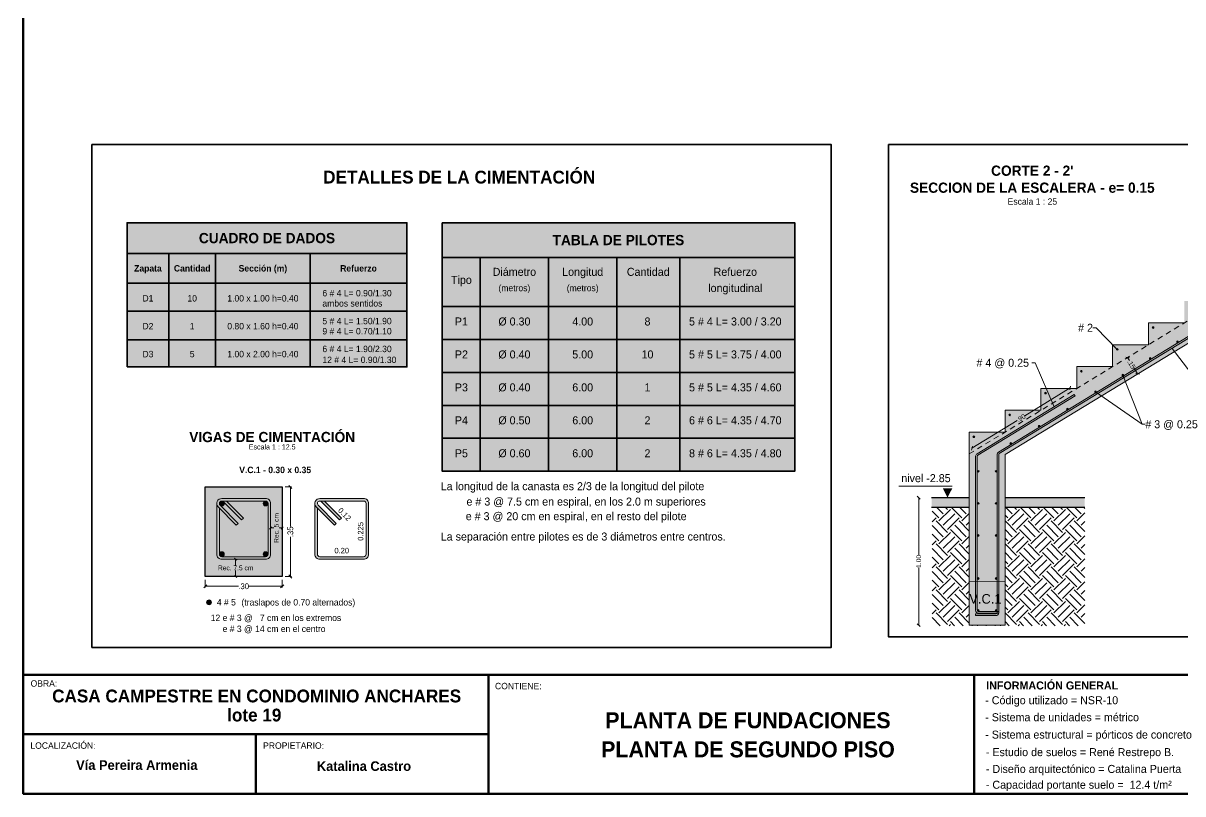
# Model space of a CAD drawing. Header units: metres. Extents: x 187 to 346, y 195 to 238.
# Drawn here: x 187.42 to 214.59, y 194.8 to 212.86 of the extents above; entities that cross this region are included whole.
import ezdxf
from ezdxf.enums import TextEntityAlignment as Align

# ---------------------------------------------------------------- set-up
doc = ezdxf.new("R2010")
doc.units = ezdxf.units.M
doc.linetypes.add('HIDDEN', pattern=[0.375, 0.25, -0.125])
for name, color, linetype, lineweight, true_color in [('Achu-Sombra 1', 253, 'Continuous', 13, 0x9c9c9c), ('Achu-Sombra 2', 253, 'Continuous', 13, 0xb0b0b0), ('Achu-Sombra 3', 9, 'Continuous', 13, 0xc9c9c9), ('Achu-Sombra 4', 254, 'Continuous', 13, 0xe0e0e0), ('Achu-Sombra 5', 254, 'Continuous', 13, 0xe8e8e8)]:
    doc.layers.add(name, color=color, linetype=linetype, lineweight=lineweight, true_color=true_color)
for name, color, linetype, lineweight in [('Achu-Tierra', 42, 'Continuous', 5), ('Cotas', 32, 'Continuous', 25), ('Proyeccion', 8, 'HIDDEN', 9), ('Secciones 1', 124, 'Continuous', 25), ('Secciones 2', 32, 'Continuous', 20), ('Secciones 3', 144, 'Continuous', 13), ('Tex-Cuadros', 24, 'Continuous', 35), ('Tex-Linea', 8, 'Continuous', 9), ('Tex-Tex', 8, 'Continuous', 25), ('Varillas 1', 126, 'Continuous', 20), ('Varillas 2', 134, 'Continuous', 18), ('Varillas 4', 233, 'Continuous', 9), ('¡Margen', 152, 'Continuous', 80), ('¡Margen-Tex', 7, 'Continuous', 25)]:
    doc.layers.add(name, color=color, linetype=linetype, lineweight=lineweight)
doc.styles.add('Century Gothic', font='GOTHIC.TTF')
doc.styles.add('Century Gothic Gordas', font='GOTHICB.TTF')
doc.styles.add('Cotas', font='GOTHIC.TTF')
doc.dimstyles.new('NINGUNA', dxfattribs={"dimtxt": 0.1125, "dimasz": 0.065, "dimexe": 0.025, "dimexo": 0.075, "dimgap": 0.005, "dimtad": 0, "dimtoh": 1, "dimzin": 4, "dimdsep": 46, "dimtxsty": 'Cotas', "dimblk": 'OBLIQUE', "dimcen": 0, "dimse1": 1, "dimse2": 1, "dimclrd": 256, "dimclre": 256, "dimclrt": 256, "dimadec": 1, "dimazin": 0, "dimtfac": 1.333333, "dimtix": 1, "dimtofl": 0, "dimtmove": 2, "dimatfit": 0, "dimfxl": 1, "dimtolj": 1, "dimtzin": 0, "dimlwd": 9, "dimlwe": 9, "dimarcsym": 0})

# ---------------------------------------------------------------- blocks, each defined once
blk = doc.blocks.new('_Oblique')
at = {"color": 0, "linetype": 'ByBlock', "lineweight": -2}
blk.add_line((-0.5, -0.5), (0.5, 0.5), dxfattribs=at)
blk = doc.blocks.new('*D265')
at = {"layer": 'Cotas', "lineweight": 9, "transparency": 16777216}
for p, q in [((193.563, 201.988), (193.707, 201.988)), ((193.682, 201.988), (193.682, 201.061)), ((193.682, 199.888), (193.682, 200.816)), ((193.563, 199.888), (193.707, 199.888))]:
    blk.add_line(p, q, dxfattribs=at)
at = {"layer": 'Defpoints', "color": 0, "transparency": 16777216}
for p in [(193.488, 201.988), (193.682, 201.988), (193.488, 199.888)]:
    blk.add_point(p, dxfattribs=at)
at = {"layer": 'Cotas', "lineweight": 9, "transparency": 16777216, "xscale": 0.075, "yscale": 0.075, "zscale": 0.075}
for p, rotation in [((193.682, 201.988), 90), ((193.682, 199.888), 270)]:
    blk.add_blockref('_Oblique', p, dxfattribs=dict(at, rotation=rotation))
at = {"layer": 'Cotas', "transparency": 16777216, "insert": (193.682, 200.938), "char_height": 0.135, "attachment_point": 5, "rotation": 90, "style": 'Cotas'}
blk.add_mtext('\\A1;.35', dxfattribs=at)
blk = doc.blocks.new('hierro 6')
at = {"const_width": 0.00875}
blk.add_lwpolyline([(0, 0.004375, 1), (0, -0.004375, 1)], format="xyb", close=True, dxfattribs=at)
blk.add_circle((0, 0), 0.00875)
blk = doc.blocks.new('*D266')
at = {"layer": 'Cotas', "lineweight": 9, "transparency": 16777216}
for p, q in [((192.4, 200.295), (192.4, 200.154)), ((192.4, 199.888), (192.4, 200.029))]:
    blk.add_line(p, q, dxfattribs=at)
at = {"layer": 'Defpoints', "color": 0, "transparency": 16777216}
for p in [(192.4, 200.295), (193.101, 200.295), (193.488, 199.888)]:
    blk.add_point(p, dxfattribs=at)
at = {"layer": 'Cotas', "lineweight": 9, "transparency": 16777216, "xscale": 0.05, "yscale": 0.05, "zscale": 0.05}
for p, rotation in [((192.4, 200.295), 90), ((192.4, 199.888), 270)]:
    blk.add_blockref('_Oblique', p, dxfattribs=dict(at, rotation=rotation))
at = {"layer": 'Cotas', "transparency": 16777216, "insert": (192.4, 200.091), "char_height": 0.1125, "attachment_point": 5, "style": 'Cotas'}
blk.add_mtext('\\A1;Rec. 7.5 cm', dxfattribs=at)
blk = doc.blocks.new('*D267')
at = {"layer": 'Cotas', "lineweight": 9, "transparency": 16777216}
for p, q in [((191.688, 199.813), (191.688, 199.635)), ((193.488, 199.813), (193.488, 199.635)), ((191.688, 199.66), (192.465, 199.66)), ((193.488, 199.66), (192.712, 199.66))]:
    blk.add_line(p, q, dxfattribs=at)
at = {"layer": 'Defpoints', "color": 0, "transparency": 16777216}
for p in [(191.688, 199.888), (193.488, 199.888), (193.488, 199.66)]:
    blk.add_point(p, dxfattribs=at)
at = {"layer": 'Cotas', "lineweight": 9, "transparency": 16777216, "xscale": 0.075, "yscale": 0.075, "zscale": 0.075, "rotation": 180}
blk.add_blockref('_Oblique', (191.688, 199.66), dxfattribs=at)
at = {"layer": 'Cotas', "lineweight": 9, "transparency": 16777216, "xscale": 0.075, "yscale": 0.075, "zscale": 0.075}
blk.add_blockref('_Oblique', (193.488, 199.66), dxfattribs=at)
at = {"layer": 'Cotas', "transparency": 16777216, "insert": (192.588, 199.66), "char_height": 0.135, "attachment_point": 5, "style": 'Cotas'}
blk.add_mtext('\\A1;.30', dxfattribs=at)
blk = doc.blocks.new('*D268')
at = {"layer": 'Cotas', "lineweight": 9, "transparency": 16777216}
for p, q in [((193.218, 201.027), (193.291, 201.027)), ((193.488, 201.027), (193.416, 201.027))]:
    blk.add_line(p, q, dxfattribs=at)
at = {"layer": 'Defpoints', "color": 0, "transparency": 16777216}
for p in [(193.218, 201.027), (193.218, 200.412), (193.488, 199.888)]:
    blk.add_point(p, dxfattribs=at)
at = {"layer": 'Cotas', "lineweight": 9, "transparency": 16777216, "xscale": 0.05, "yscale": 0.05, "zscale": 0.05, "rotation": 180}
blk.add_blockref('_Oblique', (193.218, 201.027), dxfattribs=at)
at = {"layer": 'Cotas', "lineweight": 9, "transparency": 16777216, "xscale": 0.05, "yscale": 0.05, "zscale": 0.05}
blk.add_blockref('_Oblique', (193.488, 201.027), dxfattribs=at)
at = {"layer": 'Cotas', "transparency": 16777216, "insert": (193.353, 201.027), "char_height": 0.1125, "attachment_point": 5, "rotation": 90, "style": 'Cotas'}
blk.add_mtext('\\A1;Rec. 5 cm', dxfattribs=at)
blk = doc.blocks.new('*D412')
at = {"layer": 'Cotas', "lineweight": 9, "transparency": 16777216}
for p, q in [((213.3, 205.022), (213.341, 204.954)), ((213.534, 204.638), (213.448, 204.779))]:
    blk.add_line(p, q, dxfattribs=at)
at = {"layer": 'Defpoints', "color": 0, "transparency": 16777216}
for p in [(212.948, 204.808), (213.534, 204.638), (213.182, 204.423)]:
    blk.add_point(p, dxfattribs=at)
at = {"layer": 'Cotas', "lineweight": 9, "transparency": 16777216, "xscale": 0.065, "yscale": 0.065, "zscale": 0.065}
for p, rotation in [((213.3, 205.022), 121.3515989618079), ((213.534, 204.638), 301.3515989618079)]:
    blk.add_blockref('_Oblique', p, dxfattribs=dict(at, rotation=rotation))
at = {"layer": 'Cotas', "transparency": 16777216, "insert": (213.387, 204.862), "char_height": 0.1125, "attachment_point": 5, "rotation": 301.3516, "style": 'Cotas'}
blk.add_mtext('\\A1;.15', dxfattribs=at)
blk = doc.blocks.new('*D427')
at = {"layer": 'Cotas', "lineweight": 9, "transparency": 16777216}
for p, q in [((208.404, 201.737), (208.404, 200.387)), ((208.404, 198.75), (208.404, 200.1))]:
    blk.add_line(p, q, dxfattribs=at)
at = {"layer": 'Defpoints', "color": 0, "transparency": 16777216}
for p in [(208.711, 201.737), (208.404, 198.75), (208.711, 198.75)]:
    blk.add_point(p, dxfattribs=at)
at = {"layer": 'Cotas', "lineweight": 9, "transparency": 16777216, "xscale": 0.065, "yscale": 0.065, "zscale": 0.065}
for p, rotation in [((208.404, 201.737), 90), ((208.404, 198.75), 270)]:
    blk.add_blockref('_Oblique', p, dxfattribs=dict(at, rotation=rotation))
at = {"layer": 'Cotas', "transparency": 16777216, "insert": (208.404, 200.244), "char_height": 0.1125, "attachment_point": 5, "rotation": 90, "style": 'Cotas'}
blk.add_mtext('\\A1;1.00', dxfattribs=at)
blk = doc.blocks.new('*D428')
at = {"layer": 'Cotas', "lineweight": 9, "transparency": 16777216}
for p, q in [((211.953, 204.308), (210.891, 203.656)), ((209.652, 202.896), (210.714, 203.547))]:
    blk.add_line(p, q, dxfattribs=at)
at = {"layer": 'Defpoints', "color": 0, "transparency": 16777216}
for p in [(211.953, 204.308), (212.048, 204.154), (209.747, 202.742)]:
    blk.add_point(p, dxfattribs=at)
at = {"layer": 'Cotas', "lineweight": 9, "transparency": 16777216, "xscale": 0.065, "yscale": 0.065, "zscale": 0.065}
for p, rotation in [((211.953, 204.308), 31.53677372534577), ((209.652, 202.896), 211.5367737253458)]:
    blk.add_blockref('_Oblique', p, dxfattribs=dict(at, rotation=rotation))
at = {"layer": 'Cotas', "transparency": 16777216, "insert": (210.803, 203.602), "char_height": 0.1125, "attachment_point": 5, "rotation": 31.5368, "style": 'Cotas'}
blk.add_mtext('\\A1;.90', dxfattribs=at)

msp = doc.modelspace()

# ---------------------------------------------------------------- hatches: boundary and pattern name
at = {"layer": 'Achu-Sombra 1'}
h = msp.add_hatch(color=256, dxfattribs=at)
h.paths.add_polyline_path([(193.2184, 201.6012, 0.4142136), (193.1013, 201.7183), (192.0756, 201.7183, 0.6670586), (191.9925, 201.5186), (192.4154, 201.093), (192.458, 201.1353), (192.035, 201.5609, -0.1981325), (192.0184, 201.6012, -0.4142136), (192.0756, 201.6583), (193.1013, 201.6583, -0.4142136), (193.1584, 201.6012), (193.1584, 200.4117, -0.4142136), (193.1013, 200.3545), (192.0756, 200.3545, -0.4142136), (192.0184, 200.4117), (192.0184, 201.4925), (191.9925, 201.5186, -0.1981071), (191.9584, 201.6012), (191.9584, 200.4117, 0.4142136), (192.0756, 200.2945), (193.1013, 200.2945, 0.4142136), (193.2184, 200.4117)])
h.paths.add_polyline_path([(192.1839, 201.6583), (192.0756, 201.6583, -0.1996879), (192.1161, 201.6415), (192.539, 201.2159), (192.5816, 201.2582)], flags=16)
h = msp.add_hatch(color=256, dxfattribs=at)
h.paths.add_polyline_path([(195.3986, 201.7183), (194.3729, 201.7183, 0.6670586), (194.2898, 201.5186), (194.7127, 201.093), (194.7553, 201.1353), (194.3323, 201.5609, -0.6671003), (194.3729, 201.6583), (195.3986, 201.6583, -0.4142136), (195.4557, 201.6012), (195.4557, 200.4117, -0.4142136), (195.3986, 200.3545), (194.3729, 200.3545, -0.4142136), (194.3157, 200.4117), (194.3157, 201.4925), (194.2898, 201.5186, -0.1981071), (194.2557, 201.6012), (194.2557, 200.4117, 0.4142136), (194.3729, 200.2945), (195.3986, 200.2945, 0.4142136), (195.5157, 200.4117), (195.5157, 201.6012, 0.4142136)])
h.paths.add_polyline_path([(194.4812, 201.6583), (194.3966, 201.6583), (194.8363, 201.2159), (194.8789, 201.2582)], flags=16)
at = {"layer": 'Achu-Sombra 2', "linetype": 'Continuous', "lineweight": 5}
h = msp.add_hatch(color=256, dxfattribs=at)
h.dxf.hatch_style = 1
h.paths.add_polyline_path([(210.278, 202.7426, -0.2614766), (210.2923, 202.7682), (220.2838, 208.8596, -0.1378111), (220.2994, 208.864), (220.3277, 208.864, -0.4142136), (220.3577, 208.834), (220.3577, 208.2821), (220.3958, 208.2821), (220.3958, 208.834, 0.4142136), (220.3277, 208.9021), (220.2994, 208.9021, 0.1378111), (220.2639, 208.8921), (210.2725, 202.8007, 0.2614766), (210.2399, 202.7426), (210.2399, 199.0678), (210.278, 199.0678)])
h.paths.add_polyline_path([(210.2768, 199.0297), (210.2372, 199.0297, -0.2945761), (210.2099, 199.0121), (209.731, 199.0121), (209.731, 198.974), (210.2099, 198.974, 0.3616842)])
h = msp.add_hatch(color=256, dxfattribs=at)
h.dxf.hatch_style = 1
h.paths.add_polyline_path([(209.7761, 202.7084, -0.2616382), (209.7905, 202.734), (212.0677, 204.1214), (212.0479, 204.154), (209.7706, 202.7665, 0.2616382), (209.738, 202.7084), (209.738, 199.773), (209.7761, 199.7732)])
h.paths.add_polyline_path([(209.7761, 199.7732), (209.738, 199.773), (209.738, 199.0978, 0.4142136), (209.8061, 199.0297), (210.2372, 199.0297, 0.1066271), (210.2399, 199.0421), (210.2399, 199.0678), (209.8061, 199.0678, -0.4142136), (209.7761, 199.0978)])
h.paths.add_polyline_path([(210.278, 199.0678), (210.2399, 199.0678), (210.2399, 199.0421, -0.1066271), (210.2372, 199.0297), (210.2768, 199.0297, 0.0456851), (210.278, 199.0421)])
h.paths.add_polyline_path([(210.2849, 199.0678), (210.278, 199.0678), (210.278, 199.0421, -0.0456851), (210.2768, 199.0297), (210.2849, 199.0297)])
at = {"layer": 'Achu-Sombra 3', "linetype": 'Continuous', "lineweight": 5}
h = msp.add_hatch(color=256, dxfattribs=at)
h.dxf.hatch_style = 1
h.paths.add_polyline_path([(210.2399, 202.7426, -0.2614766), (210.2725, 202.8007), (219.668, 208.5288), (219.668, 208.7375), (217.8998, 207.6324), (217.8796, 207.6647), (219.668, 208.7824), (219.668, 208.9018), (209.588, 202.7606), (209.588, 199.7721), (209.738, 199.773), (209.738, 202.7084, -0.2616382), (209.7706, 202.7665), (212.0479, 204.154), (212.0677, 204.1214), (209.7905, 202.734, 0.2616382), (209.7761, 202.7084), (209.7761, 199.7732), (210.2399, 199.7757)])
h.paths.add_polyline_path([(210.428, 202.7455), (219.668, 208.3749), (219.668, 208.4841), (210.2923, 202.7682, 0.2614766), (210.278, 202.7426), (210.278, 199.7759), (210.428, 199.7768)], flags=17)
h.paths.add_polyline_path([(210.428, 203.2724), (209.588, 203.2724), (209.588, 202.7606)], flags=17)
h.paths.add_polyline_path([(211.268, 203.7842), (210.428, 203.7842), (210.428, 203.2724)], flags=16)
h.paths.add_polyline_path([(212.108, 204.2959), (211.268, 204.2959), (211.268, 203.7842)], flags=16)
h.paths.add_polyline_path([(212.948, 204.8077), (212.108, 204.8077), (212.108, 204.2959)], flags=16)
h.paths.add_polyline_path([(213.788, 205.3195), (212.948, 205.3195), (212.948, 204.8077)], flags=16)
h.paths.add_polyline_path([(214.628, 205.8312), (213.788, 205.8312), (213.788, 205.3195)], flags=16)
h.paths.add_polyline_path([(215.468, 206.343), (214.628, 206.343), (214.628, 205.8312)], flags=16)
h.paths.add_polyline_path([(216.308, 206.8547), (215.468, 206.8547), (215.468, 206.343)], flags=16)
h.paths.add_polyline_path([(217.148, 207.3665), (216.308, 207.3665), (216.308, 206.8547)], flags=16)
h.paths.add_polyline_path([(217.988, 207.8783), (217.148, 207.8783), (217.148, 207.3665)], flags=16)
h.paths.add_polyline_path([(218.828, 208.39), (217.988, 208.39), (217.988, 207.8783)], flags=16)
h.paths.add_polyline_path([(219.668, 208.9018), (218.828, 208.9018), (218.828, 208.39)], flags=17)
at = {"layer": 'Achu-Tierra'}
h = msp.add_hatch(dxfattribs=at)
h.set_pattern_fill('EARTH', color=256, scale=0.06, angle=135, style=0)
h.set_pattern_definition([(135, (349.1709, 143.80918), (-0.5388154, 0), [0.381, -0.381]), (135, (349.06986, 143.70815), (-0.5388154, 0), [0.381, -0.381]), (135, (348.96884, 143.60712), (-0.5388154, 0), [0.381, -0.381]), (225, (348.9015, 143.60712), (0, -0.5388154), [0.381, -0.381]), (225, (348.80046, 143.70815), (0, -0.5388154), [0.381, -0.381]), (225, (348.69943, 143.80918), (0, -0.5388154), [0.381, -0.381])])
h.paths.add_polyline_path([(209.7383, 198.7502), (209.738, 198.7506), (209.588, 198.7498), (209.588, 201.5153), (208.7193, 201.5153), (208.7193, 198.7371), (212.2948, 198.7371), (212.2948, 201.5153), (210.428, 201.5153), (210.428, 198.7506), (210.278, 198.7498), (210.2783, 198.7502)])

# ---------------------------------------------------------------- linework, layer by layer
at = {"layer": 'Achu-Sombra 3'}
msp.add_solid([(191.6884, 201.9883), (191.6884, 199.8883), (193.4884, 201.9883), (193.4884, 199.8883)], dxfattribs=at)
at = {"layer": 'Achu-Sombra 4'}
msp.add_solid([(209.588, 199.7721), (209.588, 198.7502), (210.4285, 199.7768), (210.4285, 198.7502)], dxfattribs=at)
at = {"layer": 'Achu-Sombra 5'}
for points in [[(189.8551, 208.1799), (189.8551, 204.7994), (196.4128, 208.1799), (196.4128, 204.7994)], [(197.2393, 202.3559), (197.2393, 208.1799), (205.4985, 202.3559), (205.4985, 208.1799)], [(208.7062, 201.5153), (208.7062, 201.7371), (209.588, 201.5223), (209.588, 201.7371)], [(210.428, 201.5153), (210.428, 201.7371), (212.2948, 201.5153), (212.2948, 201.7371)]]:
    msp.add_solid(points, dxfattribs=at)
at = {"layer": 'Proyeccion', "ltscale": 0.5}
msp.add_line((209.588, 202.7606), (219.668, 208.9018), dxfattribs=at)
at = {"layer": 'Secciones 1'}
for p, q in [((208.7062, 201.7371), (209.588, 201.7371)), ((210.428, 201.7371), (212.2948, 201.7371)), ((208.7062, 201.5153), (209.588, 201.5153)), ((210.428, 201.5153), (212.2948, 201.5153))]:
    msp.add_line(p, q, dxfattribs=at)
msp.add_lwpolyline([(193.4884, 199.8883), (191.6884, 199.8883), (191.6884, 201.9883), (193.4884, 201.9883), (193.4884, 199.8883)], dxfattribs=at)
at = {"layer": 'Secciones 2'}
msp.add_lwpolyline([(210.4285, 198.7502), (209.588, 198.7502), (209.588, 199.7721), (210.4285, 199.7768), (210.4285, 198.7502)], dxfattribs=at)
at = {"layer": 'Secciones 3'}
for p, q in [((210.428, 202.7455), (219.668, 208.3749)), ((213.788, 205.3195), (213.788, 205.8312)), ((214.628, 205.8312), (213.788, 205.8312)), ((212.948, 204.8077), (212.948, 205.3195)), ((213.788, 205.3195), (212.948, 205.3195)), ((212.108, 204.2959), (212.108, 204.8077)), ((212.948, 204.8077), (212.108, 204.8077)), ((211.268, 203.7842), (211.268, 204.2959)), ((212.108, 204.2959), (211.268, 204.2959)), ((210.428, 203.2724), (210.428, 203.7842)), ((211.268, 203.7842), (210.428, 203.7842)), ((210.428, 203.2724), (209.588, 203.2724)), ((209.588, 199.7721), (209.588, 203.2724)), ((210.428, 199.7721), (210.428, 202.7455))]:
    msp.add_line(p, q, dxfattribs=at)
at = {"layer": 'Tex-Cuadros'}
for p, q in [((189.8551, 207.4599), (196.4128, 207.4599)), ((190.8346, 207.4599), (190.8346, 204.7994)), ((191.9286, 207.4599), (191.9286, 204.7994)), ((194.1483, 207.4599), (194.1483, 204.7994)), ((197.2393, 207.3669), (205.4985, 207.3669)), ((198.131, 207.3669), (198.131, 202.3559)), ((199.731, 207.3669), (199.731, 202.3559)), ((201.331, 207.3669), (201.331, 202.3559)), ((202.8067, 207.3669), (202.8067, 202.3559)), ((189.8551, 206.7595), (196.4128, 206.7595)), ((189.8551, 206.1061), (196.4128, 206.1061)), ((197.2393, 206.2159), (205.4985, 206.2159)), ((189.8551, 205.4351), (196.4128, 205.4351)), ((197.2393, 205.4439), (205.4985, 205.4439)), ((197.2393, 205.4439), (205.4985, 205.4439)), ((197.2393, 204.6719), (205.4985, 204.6719)), ((197.2393, 203.8999), (205.4985, 203.8999)), ((197.2393, 203.1279), (205.4985, 203.1279))]:
    msp.add_line(p, q, dxfattribs=at)
for points in [[(189.0314, 198.2262), (189.0314, 210.0106), (206.3564, 210.0106), (206.3564, 198.2262)], [(207.6951, 210.0106), (221.9155, 210.0106), (221.9155, 198.479), (207.6951, 198.479)], [(189.8551, 204.7994), (189.8551, 208.1799), (196.4128, 208.1799), (196.4128, 204.7994)], [(197.2393, 208.1799), (205.4985, 208.1799), (205.4985, 202.3559), (197.2393, 202.3559)]]:
    msp.add_lwpolyline(points, close=True, dxfattribs=at)
at = {"layer": 'Tex-Linea'}
msp.add_line((209.1893, 202.0082), (207.9353, 202.0082), dxfattribs=at)
msp.add_lwpolyline([(209.0794, 201.9583, 0.225, 0, 0), (209.0794, 201.7371, 0, 0, 0)], format="xyseb", dxfattribs=at)
at = {"layer": 'Varillas 2'}
for points in [[(191.9584, 201.6058), (191.9584, 200.4117, 0.4142136), (192.0756, 200.2945), (193.1013, 200.2945, 0.4142136), (193.2184, 200.4117), (193.2184, 201.6012, 0.4142136), (193.1013, 201.7183), (192.0756, 201.7183, 0.6670586), (191.9925, 201.5186), (192.4154, 201.093), (192.458, 201.1353), (192.035, 201.5609, -0.6671003), (192.0756, 201.6583), (193.1013, 201.6583, -0.4142136), (193.1584, 201.6012), (193.1584, 200.4117, -0.4142136), (193.1013, 200.3545), (192.0756, 200.3545, -0.4142136), (192.0184, 200.4117), (192.0184, 201.4925)], [(192.0756, 201.6583, -0.1997478), (192.1161, 201.6415), (192.539, 201.2159), (192.5816, 201.2582), (192.1839, 201.6583)], [(194.2557, 201.6058), (194.2557, 200.4117, 0.4142136), (194.3729, 200.2945), (195.3986, 200.2945, 0.4142136), (195.5157, 200.4117), (195.5157, 201.6012, 0.4142136), (195.3986, 201.7183), (194.3729, 201.7183, 0.6670586), (194.2898, 201.5186), (194.7127, 201.093), (194.7553, 201.1353), (194.3323, 201.5609, -0.6671003), (194.3729, 201.6583), (195.3986, 201.6583, -0.4142136), (195.4557, 201.6012), (195.4557, 200.4117, -0.4142136), (195.3986, 200.3545), (194.3729, 200.3545, -0.4142136), (194.3157, 200.4117), (194.3157, 201.4925)]]:
    msp.add_lwpolyline(points, format="xyb", dxfattribs=at)
msp.add_lwpolyline([(194.3966, 201.6583), (194.8363, 201.2159), (194.8789, 201.2582), (194.4812, 201.6583)], dxfattribs=at)
at = {"layer": 'Varillas 4'}
for points in [[(210.2099, 199.0121, 0.4142136), (210.2399, 199.0421), (210.2399, 202.7426, -0.2616382), (210.2725, 202.8008), (220.264, 208.8921, -0.1376569), (220.2994, 208.9021), (220.3277, 208.9021, -0.4142136), (220.3958, 208.834), (220.3958, 208.2821), (220.3577, 208.2821), (220.3577, 208.834, 0.4142136), (220.3277, 208.864), (220.2994, 208.864, 0.1376569), (220.2838, 208.8596), (210.2924, 202.7682, 0.2616382), (210.278, 202.7426), (210.278, 199.0421, -0.4142136), (210.2099, 198.974), (209.731, 198.974), (209.731, 199.0121)], [(212.0479, 204.154), (209.7706, 202.7665, 0.2616382), (209.738, 202.7084), (209.738, 199.0978, 0.4142136), (209.8061, 199.0297), (210.2849, 199.0297), (210.2849, 199.0678), (209.8061, 199.0678, -0.4142136), (209.7761, 199.0978), (209.7761, 202.7084, -0.2616382), (209.7905, 202.734), (212.0677, 204.1214)]]:
    msp.add_lwpolyline(points, format="xyb", close=True, dxfattribs=at)
at = {"layer": '¡Margen'}
for p, q in [((237.6718, 197.5881), (187.4218, 197.5881)), ((198.3271, 194.7978), (198.3271, 197.5881)), ((198.3271, 194.7978), (198.3271, 197.5881)), ((198.3271, 194.7978), (198.3271, 197.5881)), ((209.7061, 194.7978), (209.7061, 197.5881)), ((187.4218, 196.1929), (198.3271, 196.1929)), ((192.8745, 194.7978), (192.8745, 196.1929)), ((237.6718, 194.7978), (187.4218, 194.7978))]:
    msp.add_line(p, q, dxfattribs=at)
at = {"layer": '¡Margen', "flags": 128}
msp.add_lwpolyline([(237.6718, 194.7978), (237.6718, 230.9122), (187.4218, 230.9122), (187.4218, 194.7978)], close=True, dxfattribs=at)

# ---------------------------------------------------------------- block references
at = {"layer": 'Varillas 1'}
for p, xscale, yscale, zscale, rotation in [((213.896, 205.7232), -2.262857142858121, 2.262857142858121, 2.262857142858121, 180), ((213.896, 205.7232), -2.262857142858121, 2.262857142858121, 2.262857142858121, 180), ((214.4713, 205.3869), 2.489142857143934, 2.489142857143934, 2.489142857143934, 63.08647463223719), ((213.056, 205.2115), -2.262857142858121, 2.262857142858121, 2.262857142858121, 180), ((213.056, 205.2115), -2.262857142858121, 2.262857142858121, 2.262857142858121, 180), ((213.8308, 204.9967), 2.489142857143934, 2.489142857143934, 2.489142857143934, 63.08647463223719), ((212.216, 204.6997), -2.262857142858121, 2.262857142858121, 2.262857142858121, 180), ((212.216, 204.6997), -2.262857142858121, 2.262857142858121, 2.262857142858121, 180), ((213.1903, 204.6065), 2.489142857143934, 2.489142857143934, 2.489142857143934, 63.08647463223719), ((211.376, 204.1879), -2.262857142858121, 2.262857142858121, 2.262857142858121, 180), ((211.376, 204.1879), -2.262857142858121, 2.262857142858121, 2.262857142858121, 180), ((212.5498, 204.2163), 2.489142857143934, 2.489142857143934, 2.489142857143934, 63.08647463223719), ((211.8878, 203.813), 2.489142857143934, 2.489142857143934, 2.489142857143934, 63.08647463223719), ((210.536, 203.6762), -2.262857142858121, 2.262857142858121, 2.262857142858121, 180), ((210.536, 203.6762), -2.262857142858121, 2.262857142858121, 2.262857142858121, 180), ((211.2258, 203.4096), 2.489142857143934, 2.489142857143934, 2.489142857143934, 63.08647463223719), ((209.696, 203.1644), -2.262857142858121, 2.262857142858121, 2.262857142858121, 180), ((209.696, 203.1644), -2.262857142858121, 2.262857142858121, 2.262857142858121, 180), ((210.5638, 203.0063), 2.489142857143934, 2.489142857143934, 2.489142857143934, 63.08647463223719), ((209.8001, 202.3542), -2.489142857143934, 2.489142857143934, 2.489142857143934, 296.9135253677627), ((210.2158, 202.3542), 2.489142857143934, 2.489142857143934, 2.489142857143934, 63.08647463223719), ((209.8001, 201.6042), -2.489142857143934, 2.489142857143934, 2.489142857143934, 296.9135253677627), ((209.8001, 201.6042), -2.489142857143934, 2.489142857143934, 2.489142857143934, 296.9135253677627), ((210.2158, 201.6042), 2.489142857143934, 2.489142857143934, 2.489142857143934, 63.08647463223719), ((210.2158, 201.6042), 2.489142857143934, 2.489142857143934, 2.489142857143934, 63.08647463223719), ((209.8001, 200.8542), -2.489142857143934, 2.489142857143934, 2.489142857143934, 296.9135253677627), ((210.2158, 200.8542), 2.489142857143934, 2.489142857143934, 2.489142857143934, 63.08647463223719), ((192.0756, 200.4117), -6.531428571421456, 6.531428571421456, 6.531428571421456, 180), ((193.1013, 200.4117), 6.531428571421456, 6.531428571421456, 6.531428571421456, 180), ((209.8001, 199.8437), -2.489142857143934, 2.489142857143934, 2.489142857143934, 296.9135253677627), ((210.2158, 199.8437), 2.489142857143934, 2.489142857143934, 2.489142857143934, 63.08647463223719), ((209.8001, 199.0937), -2.489142857143934, 2.489142857143934, 2.489142857143934, 296.9135253677627), ((210.2158, 199.0937), 2.489142857143934, 2.489142857143934, 2.489142857143934, 63.08647463223719)]:
    msp.add_blockref('hierro 6', p, dxfattribs=dict(at, xscale=xscale, yscale=yscale, zscale=zscale, rotation=rotation))
at = {"layer": 'Varillas 1', "yscale": 6.531428571421456, "zscale": 6.531428571421456}
for p, xscale in [((192.0756, 201.6012), 6.531428571421456), ((193.1013, 201.6012), -6.531428571421456), ((191.7772, 199.2837), -6.531428571421456)]:
    msp.add_blockref('hierro 6', p, dxfattribs=dict(at, xscale=xscale))

# ---------------------------------------------------------------- texts
at = {"layer": 'Tex-Tex'}
for s, height, style, p in [('DETALLES DE LA CIMENTACIÓN ', 0.300001, 'Century Gothic Gordas', (197.6939, 209.2481)), ("CORTE 2 - 2'", 0.24, 'Century Gothic Gordas', (211.0656, 209.399)), ('SECCION DE LA ESCALERA - e= 0.15', 0.24, 'Century Gothic Gordas', (211.0656, 209.0006)), ('Escala 1 : 25', 0.15, 'Century Gothic', (211.068, 208.6766)), ('CUADRO DE DADOS', 0.24, 'Century Gothic Gordas', (193.1339, 207.8199)), ('TABLA DE PILOTES', 0.24, 'Century Gothic Gordas', (201.3689, 207.7734)), ('Zapata', 0.15, 'Century Gothic Gordas', (190.3448, 207.1109)), ('Cantidad', 0.15, 'Century Gothic Gordas', (191.3816, 207.1109)), ('Sección (m)', 0.15, 'Century Gothic Gordas', (193.0384, 207.1109)), ('Refuerzo', 0.15, 'Century Gothic Gordas', (195.279, 207.1109)), ('Diámetro', 0.1875, 'Century Gothic', (198.931, 207.0288)), ('Longitud', 0.1875, 'Century Gothic', (200.531, 207.0288)), ('Cantidad', 0.1875, 'Century Gothic', (202.0669, 207.0288)), ('Refuerzo', 0.1875, 'Century Gothic', (204.1067, 207.0288)), ('Tipo', 0.1875, 'Century Gothic', (197.6893, 206.8393)), ('(metros)', 0.15, 'Century Gothic', (198.931, 206.6498)), ('(metros)', 0.15, 'Century Gothic', (200.531, 206.6498)), ('longitudinal', 0.187501, 'Century Gothic', (204.1067, 206.6498)), ('D1', 0.15, 'Century Gothic', (190.3448, 206.4084)), ('10', 0.15, 'Century Gothic', (191.3816, 206.4084)), ('1.00 x 1.00 h=0.40', 0.15, 'Century Gothic', (193.0384, 206.4084)), ('P1', 0.1875, 'Century Gothic', (197.6893, 205.8653)), ('Ø 0.30', 0.1875, 'Century Gothic', (198.931, 205.8653)), ('4.00', 0.1875, 'Century Gothic', (200.531, 205.8653)), ('8', 0.1875, 'Century Gothic', (202.0492, 205.8653)), ('5 # 4 L= 3.00 / 3.20', 0.187501, 'Century Gothic', (204.1067, 205.8653)), ('D2', 0.15, 'Century Gothic', (190.3448, 205.7551)), ('1', 0.15, 'Century Gothic', (191.3816, 205.7551)), ('0.80 x 1.60 h=0.40', 0.15, 'Century Gothic', (193.0384, 205.7551)), ('D3', 0.15, 'Century Gothic', (190.3448, 205.1017)), ('5', 0.15, 'Century Gothic', (191.3816, 205.1017)), ('1.00 x 2.00 h=0.40', 0.15, 'Century Gothic', (193.0384, 205.1017)), ('P2', 0.1875, 'Century Gothic', (197.6893, 205.0933)), ('Ø 0.40', 0.1875, 'Century Gothic', (198.931, 205.0933)), ('5.00', 0.1875, 'Century Gothic', (200.531, 205.0933)), ('10', 0.1875, 'Century Gothic', (202.0492, 205.0933)), ('5 # 5 L= 3.75 / 4.00', 0.187501, 'Century Gothic', (204.1067, 205.0933)), ('P3', 0.1875, 'Century Gothic', (197.6893, 204.3213)), ('Ø 0.40', 0.1875, 'Century Gothic', (198.931, 204.3213)), ('6.00', 0.1875, 'Century Gothic', (200.531, 204.3213)), ('1', 0.1875, 'Century Gothic', (202.0492, 204.3213)), ('5 # 5 L= 4.35 / 4.60', 0.187501, 'Century Gothic', (204.1067, 204.3213)), ('P4', 0.1875, 'Century Gothic', (197.6893, 203.5492)), ('Ø 0.50', 0.1875, 'Century Gothic', (198.931, 203.5492)), ('6.00', 0.1875, 'Century Gothic', (200.531, 203.5492)), ('2', 0.1875, 'Century Gothic', (202.0492, 203.5492)), ('6 # 6 L= 4.35 / 4.70', 0.187501, 'Century Gothic', (204.1067, 203.5492)), ('VIGAS DE CIMENTACIÓN', 0.24, 'Century Gothic Gordas', (193.2556, 203.1582)), ('Escala 1 : 12.5', 0.12, 'Century Gothic', (193.2556, 202.9265)), ('P5', 0.1875, 'Century Gothic', (197.6893, 202.7772)), ('Ø 0.60', 0.1875, 'Century Gothic', (198.931, 202.7772)), ('6.00', 0.1875, 'Century Gothic', (200.531, 202.7772)), ('2', 0.1875, 'Century Gothic', (202.0492, 202.7772)), ('8 # 6 L= 4.35 / 4.80', 0.187501, 'Century Gothic', (204.1067, 202.7772)), ('V.C.1 - 0.30 x 0.35', 0.15, 'Century Gothic Gordas', (193.3257, 202.3867)), ('nivel -2.85', 0.187501, 'Century Gothic', (208.5739, 202.194)), ('0.20', 0.1275, 'Century Gothic', (194.8857, 200.497))]:
    msp.add_text(s, height=height, dxfattribs=dict(at, style=style)).set_placement(p, align=Align.MIDDLE_CENTER)
at = {"layer": 'Tex-Tex', "style": 'Century Gothic'}
for s, height, p in [('6 # 4 L= 0.90/1.30', 0.15, (194.4324, 206.4539)), ('ambos sentidos', 0.15, (194.4324, 206.2152)), ('5 # 4 L= 1.50/1.90', 0.15, (194.4324, 205.8006)), ('9 # 4 L= 0.70/1.10', 0.15, (194.4324, 205.5618)), ('6 # 4 L= 1.90/2.30', 0.15, (194.4324, 205.1472)), ('12 # 4 L= 0.90/1.30', 0.15, (194.4324, 204.8908)), ('La longitud de la canasta es 2/3 de la longitud del pilote ', 0.187501, (197.2052, 201.9118)), ('e # 3 @ 7.5 cm en espiral, en los 2.0 m superiores', 0.187501, (197.808, 201.5517)), ('e # 3 @ 20 cm en espiral, en el resto del pilote', 0.187501, (197.7911, 201.209)), ('La separación entre pilotes es de 3 diámetros entre centros. ', 0.187501, (197.2052, 200.7326)), ('4 # 5', 0.15, (191.9592, 199.211)), ('(traslapos de 0.70 alternados)', 0.15, (192.5362, 199.2102)), ('12 e # 3 @   7 cm en los extremos  ', 0.15, (191.8157, 198.8464)), ('     e # 3 @ 14 cm en el centro  ', 0.15, (191.8157, 198.5887))]:
    msp.add_text(s, height=height, dxfattribs=at).set_placement(p)
for s, height, p in [('# 2', 0.1875, (212.4876, 205.7181)), ('# 4 @ 0.25 ', 0.187501, (211.0583, 204.898))]:
    msp.add_text(s, height=height, dxfattribs=at).set_placement(p, align=Align.MIDDLE_RIGHT)
for s, height, p in [('# 3 @ 0.25', 0.1875, (213.7136, 203.4568)), ('V.C.1', 0.225, (209.5911, 199.3661))]:
    msp.add_text(s, height=height, dxfattribs=at).set_placement(p, align=Align.MIDDLE_LEFT)
for s, rotation, p in [('0.12', 313.74707, (194.9515, 201.3488)), ('0.225', 90, (195.3271, 200.9464))]:
    msp.add_text(s, height=0.1275, rotation=rotation, dxfattribs=at).set_placement(p, align=Align.MIDDLE_CENTER)
at = {"layer": '¡Margen-Tex'}
for s, height, style, p in [('OBRA:', 0.15, 'Century Gothic', (187.5955, 197.3087)), ('CONTIENE:', 0.15, 'Century Gothic', (198.4766, 197.248)), ('INFORMACIÓN GENERAL', 0.1875, 'Century Gothic Gordas', (209.9855, 197.2425)), ('- Código utilizado = NSR-10', 0.1875, 'Century Gothic', (209.9629, 196.8967)), ('- Sistema de unidades = métrico ', 0.1875, 'Century Gothic', (209.9629, 196.4985)), ('- Sistema estructural = pórticos de concreto', 0.1875, 'Century Gothic', (209.9629, 196.0913)), ('LOCALIZACIÓN:', 0.15, 'Century Gothic', (187.5908, 195.8528)), ('PROPIETARIO:', 0.15, 'Century Gothic', (193.0434, 195.8528)), ('- Estudio de suelos = René Restrepo B. ', 0.1875, 'Century Gothic', (209.9778, 195.6806)), ('- Diseño arquitectónico = Catalina Puerta', 0.1875, 'Century Gothic', (209.9778, 195.287)), ('- Capacidad portante suelo =  12.4 t/m²', 0.1875, 'Century Gothic', (209.9778, 194.9167))]:
    msp.add_text(s, height=height, dxfattribs=dict(at, style=style)).set_placement(p)
at = {"layer": '¡Margen-Tex', "style": 'Century Gothic Gordas'}
for s, height, p in [('CASA CAMPESTRE EN CONDOMINIO ANCHARES', 0.3, (192.8921, 197.09)), ('lote 19 ', 0.3, (192.8921, 196.6433)), ('PLANTA DE FUNDACIONES', 0.375, (204.4037, 196.5214)), ('PLANTA DE SEGUNDO PISO', 0.375, (204.4037, 195.8399))]:
    msp.add_text(s, height=height, dxfattribs=at).set_placement(p, align=Align.MIDDLE_CENTER)
at = {"layer": '¡Margen-Tex', "char_height": 0.225, "attachment_point": 5, "style": 'Century Gothic Gordas'}
for s, insert in [('Vía Pereira Armenia', (190.0844, 195.4701)), ('\\pxsm1.2;Katalina Castro', (195.4063, 195.4453))]:
    msp.add_mtext_dynamic_manual_height_columns(s, width=13.862259, gutter_width=0.625, heights=[0], dxfattribs=dict(at, insert=insert))

# ---------------------------------------------------------------- dimensions: what is measured, and where the dimension line sits
at = {"layer": 'Cotas'}
dim = msp.add_linear_dim(base=(213.5336, 204.6376), p1=(212.948, 204.8077), p2=(213.1821, 204.4234), angle=301.3516, dimstyle='NINGUNA', override={"dimlfac": 0.333333}, dxfattribs=at)
dim.commit()
dim.dimension.update_dxf_attribs({"geometry": '*D412', "text_midpoint": (213.3869, 204.862), "dimtype": 161})
dim = msp.add_aligned_dim(p1=(209.7467, 202.7417), p2=(212.0479, 204.154), distance=0.1806, dimstyle='NINGUNA', override={"dimlfac": 0.333333}, dxfattribs=at)
dim.commit()
dim.dimension.update_dxf_attribs({"geometry": '*D428', "text_midpoint": (210.8028, 203.6018)})
for base, p1, p2, override, picture, middle in [((193.6815, 201.9883), (193.4884, 199.8883), (193.4884, 201.9883), {"dimtxt": 0.135, "dimasz": 0.075, "dimlfac": 0.166667, "dimse1": 0, "dimse2": 0, "dimfxl": 0.5}, '*D265', (193.6815, 200.9383)), ((208.4037, 198.7502), (208.711, 201.7371), (208.711, 198.7502), {"dimlfac": 0.333333}, '*D427', (208.4037, 200.2436))]:
    dim = msp.add_linear_dim(base=base, p1=p1, p2=p2, angle=90, dimstyle='NINGUNA', override=override, dxfattribs=at)
    dim.commit()
    dim.dimension.update_dxf_attribs({"geometry": picture, "text_midpoint": middle})
dim = msp.add_linear_dim(base=(193.2184, 201.0267), p1=(193.4884, 199.8883), p2=(193.2184, 200.4117), angle=180, text='Rec. 5 cm', dimstyle='NINGUNA', override={"dimtxt": 0.1125, "dimasz": 0.05, "dimlfac": 0.166667, "dimse1": 1, "dimse2": 1, "dimfxl": 0.5}, dxfattribs=at)
dim.commit()
dim.dimension.update_dxf_attribs({"geometry": '*D268', "text_midpoint": (193.3534, 201.0267), "text_rotation": 90})
at = {"layer": 'Cotas', "color": 1}
dim = msp.add_linear_dim(base=(192.3999, 200.2945), p1=(193.4884, 199.8883), p2=(193.1013, 200.2945), angle=90, text='Rec. 7.5 cm', dimstyle='NINGUNA', override={"dimtxt": 0.1125, "dimasz": 0.05, "dimtih": 1, "dimtoh": 0, "dimlfac": 0.166667, "dimse1": 1, "dimse2": 1, "dimfxl": 0.5}, dxfattribs=at)
dim.commit()
dim.dimension.update_dxf_attribs({"geometry": '*D266', "text_midpoint": (192.3999, 200.0914)})
at = {"layer": 'Cotas'}
dim = msp.add_linear_dim(base=(193.4884, 199.6604), p1=(191.6884, 199.8883), p2=(193.4884, 199.8883), dimstyle='NINGUNA', override={"dimtxt": 0.135, "dimasz": 0.075, "dimlfac": 0.166667, "dimse1": 0, "dimse2": 0, "dimfxl": 0.5}, dxfattribs=at)
dim.commit()
dim.dimension.update_dxf_attribs({"geometry": '*D267', "text_midpoint": (192.5884, 199.6604)})

# ---------------------------------------------------------------- leaders
at = {"layer": 'Tex-Linea'}
for points in [[(213.056, 205.2115), (212.5591, 205.7181), (212.4876, 205.7181)], [(214.3413, 205.235), (214.7836, 204.6587), (214.8551, 204.6587)], [(211.5781, 203.8677), (211.1298, 204.898), (211.0583, 204.898)], [(213.1903, 204.6065), (213.642, 203.4568), (213.7136, 203.4568)], [(212.5498, 204.2163), (213.642, 203.4568), (213.7136, 203.4568)]]:
    msp.add_leader(points, dimstyle='NINGUNA', override={"dimasz": 0.09, "dimlfac": 0.25, "dimse1": 0, "dimse2": 0}, dxfattribs=at)

doc.saveas('drawing.dxf')
